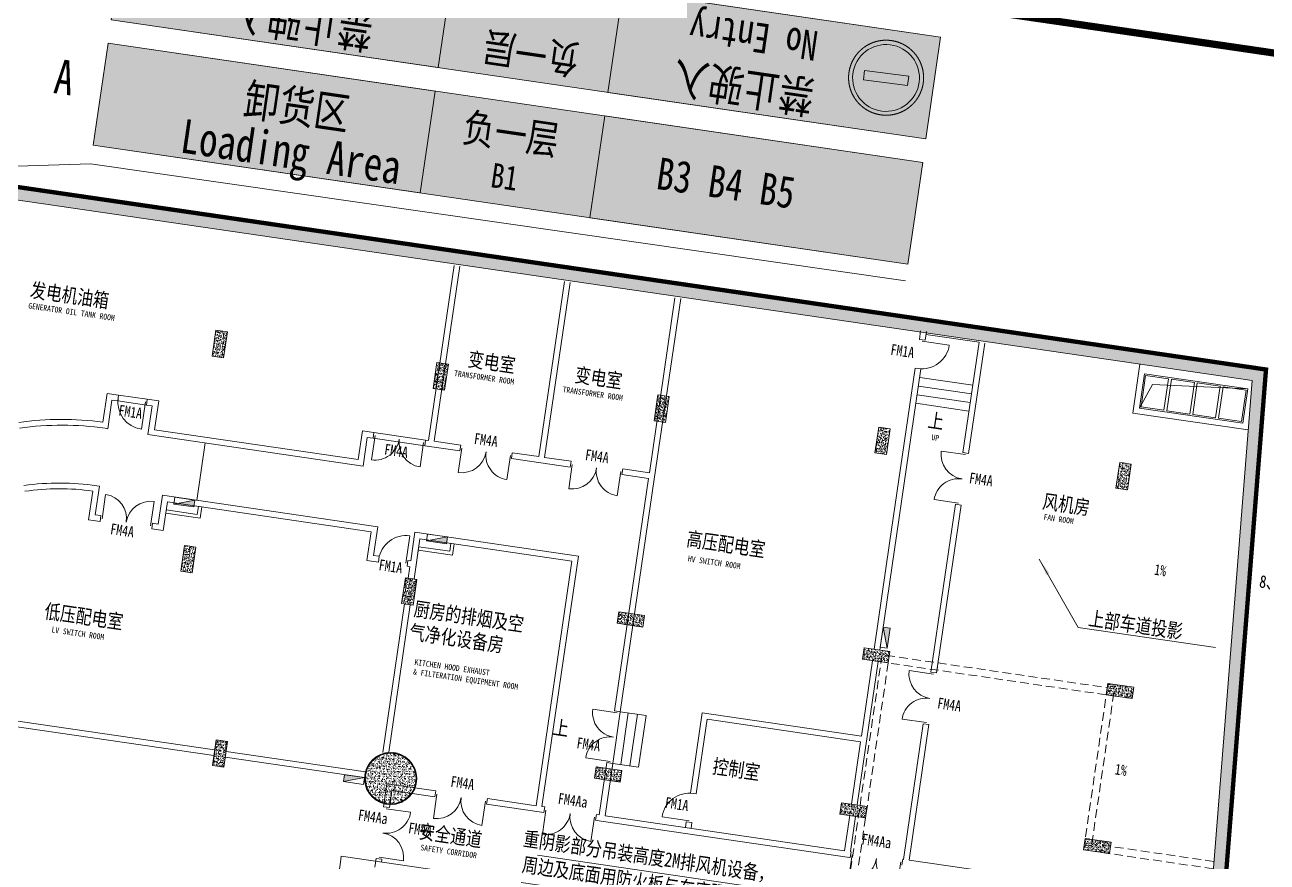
# Model space of a CAD drawing. Header units: inches. Extents: x -414268 to 632271, y -366004 to 318730.
# Drawn here: x 551264 to 594107, y 111074 to 139950 of the extents above; entities that cross this region are included whole.
import ezdxf
from ezdxf.enums import TextEntityAlignment as Align

# ---------------------------------------------------------------- set-up
doc = ezdxf.new("R2010")
doc.units = ezdxf.units.IN
doc.header["$LTSCALE"] = 1200
doc.header["$MEASUREMENT"] = 0
for name, pattern in [('DASHED', [19.05, 12.7, -6.35]), ('HIDDEN', [0.375, 0.25, -0.125]), ('LTP-UG1$0$HIDDEN', [0.375, 0.25, -0.125])]:
    doc.linetypes.add(name, pattern=pattern)
doc.layers.get('0').update_dxf_attribs({"linetype": 'CONTINUOUS', "lineweight": 0})
doc.layers.get('DEFPOINTS').update_dxf_attribs({"linetype": 'CONTINUOUS', "lineweight": 0})
for name, color, linetype, lineweight in [('0--PAI--', 7, 'CONTINUOUS', 0), ('0--PAI--RED', 1, 'CONTINUOUS', 0), ('0--灯箱字(黄底黑字)', 7, 'CONTINUOUS', 0), ('COL-GRID-UG-2$0$A-ANNO-DIM', 7, 'CONTINUOUS', 0), ('COL-GRID-UG-2$0$A-CORE-PAR', 7, 'CONTINUOUS', 0), ('COL-GRID-UG-2$0$A-MTRL-HTC', 7, 'CONTINUOUS', 0), ('COL-GRID-UG-2$0$STR-COMP-0', 7, 'CONTINUOUS', 0), ('COL-GRID-UG-2$0$STR-COMP-4', 7, 'CONTINUOUS', 0), ('COLUMN', 7, 'CONTINUOUS', 0), ('EN-TEXT', 7, 'CONTINUOUS', 0), ('HATCH', 7, 'CONTINUOUS', 0), ('HY消火栓', 7, 'CONTINUOUS', 0), ('LEE-KT1', 7, 'CONTINUOUS', 0), ('LTP-UG1$0$A-CONC-PART', 7, 'CONTINUOUS', 0), ('PUB_TEXT', 7, 'CONTINUOUS', 0), ('PUB_TITLE', 7, 'CONTINUOUS', 0), ('WALL', 7, 'CONTINUOUS', 0), ('WINDOW', 7, 'CONTINUOUS', 0), ('WINDOW_TEXT', 7, 'CONTINUOUS', 0), ('沉板边线', 7, 'CONTINUOUS', 0)]:
    doc.layers.add(name, color=color, linetype=linetype, lineweight=lineweight)
doc.layers.add('0--灯箱--字', color=7, linetype='CONTINUOUS', lineweight=0, true_color=0xf7f7f7)
doc.styles.add('-宋体', font='', dxfattribs={"width": 0.8})
doc.styles.add('-黑体', font='simhei.ttf', dxfattribs={"width": 0.8})
doc.styles.add('SIMPLEX', font='SIMPLEX.SHX')
doc.styles.get('-宋体').set_extended_font_data('SimSun')

# ---------------------------------------------------------------- blocks, each defined once
blk = doc.blocks.new('COL-GRID-UG-2$0$_8')
at = {"layer": 'COL-GRID-UG-2$0$STR-COMP-4'}
h = blk.add_hatch(dxfattribs=at)
h.set_pattern_fill('AR-CONC', color=251, scale=0.02, angle=8.3206, style=0)
h.set_pattern_definition([(50, (-65.09035, -5.26929), (0.14345204, -0.01255043), [0.015, -0.165]), (355, (-65.09035, -5.26929), (-0.02775027, 0.15043843), [0.012, -0.132]), (100.4514, (-65.0784, -5.27034), (0.11570188, 0.1378879), [0.01274804, -0.14022842]), (46.1842, (-65.09035, -5.2293), (0.2134482, -0.0331038), [0.0225, -0.2475]), (96.6356, (-65.07256, -5.23205), (0.18693254, 0.1948236), [0.01912206, -0.2103426]), (351.1842, (-65.09035, -5.2293), (0.1869324, 0.1948237), [0.018, -0.198]), (21, (-65.07035, -5.23929), (0.1193814, -0.08052378), [0.015, -0.165]), (326, (-65.07035, -5.23929), (0.04866307, 0.14503), [0.012, -0.132]), (71.4514, (-65.0604, -5.246), (0.16804453, 0.0645061), [0.01274804, -0.14022842]), (37.5, (-65.09035, -5.26929), (0.00243197, 0.06657877), [0, -0.1304, 0, -0.134, 0, -0.1325]), (7.5, (-65.09035, -5.26929), (0.05261391, 0.07888234), [0, -0.0764, 0, -0.1274, 0, -0.0505]), (327.5, (-65.13495, -5.26929), (0.106764487, -0.004510974), [0, -0.05, 0, -0.156, 0, -0.207]), (317.5, (-65.15495, -5.26929), (0.11663723, 0.020021), [0, -0.065, 0, -0.1036, 0, -0.147])])
h.paths.add_polyline_path([(0.45, -0.2), (-0.45, -0.2), (-0.45, 0.2), (0.45, 0.2)])
at = {"layer": 'COL-GRID-UG-2$0$STR-COMP-0'}
blk.add_lwpolyline([(0.45, -0.2), (-0.45, -0.2), (-0.45, 0.2), (0.45, 0.2)], close=True, dxfattribs=at)
blk = doc.blocks.new('COL-GRID-UG-2$0$COL_1_8')
at = {"layer": 'COL-GRID-UG-2$0$A-MTRL-HTC'}
h = blk.add_hatch(dxfattribs=at)
h.set_pattern_fill('STEEL', color=256, scale=0.5, style=0)
h.set_pattern_definition([(315, (21.45, -21.45), (-0.04419417, -0.04419417), []), (315, (21.45, -21.48125), (-0.04419417, -0.04419417), [])])
edge = h.paths.add_edge_path(flags=16)
edge.add_arc((0, 0), 0.875, 0, 360)
edge = h.paths.add_edge_path()
edge.add_arc((0, 0), 0.9, 0, 360)
h = blk.add_hatch(dxfattribs=at)
h.set_pattern_fill('AR-CONC', color=256, scale=0.025, style=0)
h.set_pattern_definition([(310, (21.45, -21.45), (0.17931505, 0.015688), [0.01875, -0.20625]), (5, (21.45, -21.45), (-0.0346878, -0.188048), [0.015, -0.165]), (259.5486, (21.46494, -21.4487), (0.1446273, -0.1723599), [0.015935, -0.1752855]), (313.8158, (21.45, -21.5), (0.2668103, 0.0413798), [0.028125, -0.309375]), (263.3644, (21.47223, -21.49655), (0.2336657, -0.2435295), [0.0239026, -0.2629282]), (8.8158, (21.45, -21.5), (0.2336655, -0.2435297), [0.0225, -0.2475]), (339, (21.475, -21.4875), (0.14922676, 0.1006547), [0.01875, -0.20625]), (34, (21.475, -21.4875), (0.0608288, -0.1812875), [0.015, -0.165]), (288.5486, (21.48744, -21.47911), (0.2100557, -0.0806326), [0.015935, -0.1752855]), (322.5, (21.45, -21.45), (0.00303996, -0.08322346), [0, -0.163, 0, -0.1675, 0, -0.165625]), (352.5, (21.45, -21.45), (0.06576738, -0.09860293), [0, -0.0955, 0, -0.15925, 0, -0.063125]), (32.5, (21.39425, -21.45), (0.13345561, 0.00563872), [0, -0.0625, 0, -0.195, 0, -0.25875]), (42.5, (21.36925, -21.45), (0.14579654, -0.02502625), [0, -0.08125, 0, -0.1295, 0, -0.18375])])
edge = h.paths.add_edge_path()
edge.add_arc((0, 0), 0.875, 0, 360)
at = {"layer": 'COL-GRID-UG-2$0$A-CORE-PAR'}
for radius in [0.9, 0.875]:
    blk.add_circle((0, 0), radius, dxfattribs=at)
blk = doc.blocks.new('_DBLK1')
for p, q in [((-0.47, 0), (-0.47, -0.47)), ((0.47, 0), (0.47, -0.47))]:
    blk.add_line(p, q)
for centre, start, end in [((-0.47, 0), 270, 0), ((0.47, 0), 180, 270)]:
    blk.add_arc(centre, 0.47, start, end)
at = {"layer": 'WINDOW_TEXT', "style": 'SIMPLEX', "flags": 9}
blk.add_attdef('A', text='', height=1, dxfattribs=at).set_placement((0, 1.5), align=Align.MIDDLE)
blk = doc.blocks.new('HY')
for p, q in [((0, 0), (0.24, 0)), ((0, 0), (0.24, -0.7)), ((0, 0), (0, -0.7)), ((0.24, 0), (0.24, -0.7)), ((0, -0.7), (0.24, -0.7))]:
    blk.add_line(p, q)
blk.add_solid([(0, 0), (0.24, 0), (0.24, -0.7)])
blk = doc.blocks.new('_DBLK')
blk.add_line((-0.45, 0), (-0.45, -0.95))
blk.add_arc((-0.45, 0), 0.95, 270, 0)
at = {"layer": 'WINDOW_TEXT', "style": 'SIMPLEX', "flags": 9}
blk.add_attdef('A', text='', height=1, dxfattribs=at).set_placement((0, 1.5), align=Align.MIDDLE)
blk = doc.blocks.new('_ARROW')
blk.add_solid([(0, 0), (-1, 0.1), (-1, -0.1)])
blk = doc.blocks.new('A$C27BC456A')
blk.add_hatch(color=250).paths.add_polyline_path([(14885, 112856), (14885, 114956), (8330, 114956), (8330, 112856)])
at = {"color": 250}
blk.add_lwpolyline([(8330, 114956), (14885, 114956), (14885, 112856), (8330, 112856), (8330, 114956)], dxfattribs=at)
blk = doc.blocks.new('A$C36DA1677')
at = {"layer": '0--PAI--RED'}
h = blk.add_hatch(color=256, dxfattribs=at)
edge = h.paths.add_edge_path()
edge.add_arc((120, 120), 120, 0, 360)
h.paths.add_polyline_path([(200, 103), (200, 137), (40, 137), (40, 103)], flags=16)
at = {"layer": '0--PAI--'}
blk.add_lwpolyline([(200, 103), (200, 137), (40, 137), (40, 103)], close=True, dxfattribs=at)
blk.add_circle((120, 120), 120, dxfattribs=at)
blk = doc.blocks.new('A$C443C2777')
at = {"layer": '0--PAI--', "xscale": 9, "yscale": 9, "zscale": 9}
blk.add_blockref('A$C36DA1677', (0, 0), dxfattribs=at)
blk = doc.blocks.new('A$C01A83D55')
at = {"linetype": 'DASHED', "lineweight": 15, "ltscale": 20, "true_color": 0xeff0f0}
h = blk.add_hatch(color=7, dxfattribs=at)
h.paths.add_polyline_path([(0, 1675, 1), (3350, 1675, 1)])
h.paths.add_polyline_path([(3168, 1685, -1), (182, 1685, -1)], flags=16)
h.paths.add_polyline_path([(2671, 1896), (2671, 1473), (680, 1473), (680, 1896)], flags=0)
at = {"true_color": 0xeff0f0}
blk.add_hatch(color=7, dxfattribs=at).paths.add_polyline_path([(2671, 1473), (2671, 1896), (680, 1896), (680, 1473)])
at = {"linetype": 'DASHED', "lineweight": 15, "ltscale": 20}
blk.add_circle((1675, 1675), 1675, dxfattribs=at)
at = {"xscale": 1.382400000002235, "yscale": 1.382400000002235, "zscale": 1.382400000002235}
blk.add_blockref('A$C443C2777', (182, 192), dxfattribs=at)

msp = doc.modelspace()

# ---------------------------------------------------------------- hatches: boundary and pattern name
for points in [[(566032.6, 141986), (554753.7, 143635.6), (554240.1, 140123.9), (565519, 138474.4)], [(564899.4, 134151), (565413, 137662.7), (554134.1, 139312.2), (553620.5, 135800.6)], [(570752.1, 133295.1), (581713.6, 131691.9), (582227.2, 135203.6), (571265.7, 136806.7)]]:
    msp.add_hatch(color=250).paths.add_polyline_path(points)
at = {"lineweight": 0, "ltscale": 5}
for points in [[(571371.7, 137618.4), (565519, 138474.4), (566032.6, 141986), (571885.3, 141130)], [(565413, 137662.7), (571265.7, 136806.7), (570752.1, 133295.1), (564899.4, 134151)]]:
    msp.add_hatch(color=152, dxfattribs=at).paths.add_polyline_path(points)
at = {"layer": '0--灯箱--字'}
msp.add_hatch(color=256, dxfattribs=at).paths.add_polyline_path([(554681.5, 137581.2), (555178.1, 136960.9), (555671.5, 136888.7), (555338.7, 137304.4), (556478.3, 137137.7), (556530, 137491.6), (555390.5, 137658.3), (555828.3, 137961.2), (555335, 138033.4)])
msp.add_hatch(color=256, dxfattribs=at).paths.add_polyline_path([(554681.5, 137581.2), (555178.1, 136960.9), (555671.5, 136888.7), (555338.7, 137304.4), (556478.3, 137137.7), (556530, 137491.6), (555390.5, 137658.3), (555828.3, 137961.2), (555335, 138033.4)])
at = {"layer": '0--灯箱--字', "true_color": 0xf7f7f7}
msp.add_hatch(color=7, dxfattribs=at).paths.add_polyline_path([(580438.9, 134608.3), (580873.3, 133979.7), (580803.6, 133505.4), (580512.6, 133926.6), (580351.6, 132831), (580011.3, 132881), (580172.3, 133976.6), (579772.4, 133656.9), (579842.1, 134131.2)])
at = {"layer": 'HATCH'}
h = msp.add_hatch(color=256, dxfattribs=at)
edge = h.paths.add_edge_path()
edge.add_line((588533.5, 63914.1), (587631.6, 52530.3))
edge.add_line((587631.6, 52530.3), (582231.3, 48246.9))
edge.add_line((582231.3, 48246.9), (507277.7, 59208.8))
edge.add_arc((508659.6, 68658.3), 9550, 182.04164, 261.67951, ccw=False)
edge.add_arc((1254366.3, 95241.6), 755730.3, 176.5958658, 182.0416388, ccw=False)
edge.add_arc((515953.5, 223648.3), 85048.2, 259.167338, 271.799684)
edge.add_line((518624.4, 138642), (593585.3, 127678.9))
edge.add_line((593585.3, 127678.9), (588969.1, 69412.1))
edge.add_line((588969.1, 69412.1), (589418.9, 69391.8))
edge.add_line((589418.9, 69391.8), (594067.2, 128063.2))
edge.add_line((594067.2, 128063.2), (518650.1, 139093.1))
edge.add_arc((515953.5, 223648.3), 84598.2, 258.82023, 271.826634, ccw=False)
edge.add_arc((1254366.3, 95241.6), 756180.3, 176.5569181, 182.0416388)
edge.add_arc((508659.6, 68658.3), 10000, 182.04164, 261.67951)
edge.add_line((507212.5, 58763.6), (582358.6, 47773.5))
edge.add_line((582358.6, 47773.5), (588064.8, 52299.5))
edge.add_line((588064.8, 52299.5), (588984.4, 63907.8))
edge.add_line((588984.4, 63907.8), (588533.5, 63914.1))

# ---------------------------------------------------------------- linework, layer by layer
for p, q in [((582341.3, 129272.8), (584171.9, 129005.1)), ((582341.3, 129272.8), (584171.9, 129005.1)), ((582124.3, 127788.6), (583954.8, 127520.9)), ((582124.3, 127788.6), (583954.8, 127520.9)), ((582080.8, 127491.8), (583911.4, 127224)), ((582080.8, 127491.8), (583911.4, 127224)), ((555456, 126837.8), (554466.5, 126982.5)), ((555484.9, 127035.7), (554495.4, 127180.4)), ((581994, 126898.1), (583824.5, 126630.4)), ((581994, 126898.1), (583824.5, 126630.4)), ((581994, 126898.1), (583824.5, 126630.4)), ((581994, 126898.1), (583824.5, 126630.4)), ((582037.4, 127194.9), (583868, 126927.2)), ((582037.4, 127194.9), (583868, 126927.2)), ((565053.8, 125434.1), (563272.8, 125694.6)), ((565053.8, 125434.1), (563272.8, 125694.6)), ((565082.8, 125632), (563301.7, 125892.5)), ((565082.8, 125632), (563301.7, 125892.5)), ((580147.4, 118072.4), (580205.3, 118468.2)), ((580147.4, 118072.4), (580205.3, 118468.2)), ((580205.3, 118468.2), (581095.8, 118338)), ((580205.3, 118468.2), (581095.8, 118338)), ((581095.8, 118338), (581037.9, 117942.2)), ((581095.8, 118338), (581037.9, 117942.2)), ((581037.9, 117942.2), (580147.4, 118072.4)), ((581037.9, 117942.2), (580147.4, 118072.4)), ((571797.5, 116261.7), (571537, 114480.6)), ((571797.5, 116261.7), (571537, 114480.6)), ((571797.5, 116261.7), (572688, 116131.4)), ((571797.5, 116261.7), (572688, 116131.4)), ((572074.5, 116221.2), (571814, 114440.1)), ((572074.5, 116221.2), (571814, 114440.1)), ((572391.2, 116174.9), (572130.7, 114393.8)), ((572391.2, 116174.9), (572130.7, 114393.8)), ((572688, 116131.4), (572427.5, 114350.4)), ((572688, 116131.4), (572427.5, 114350.4)), ((571537, 114480.6), (572427.5, 114350.4)), ((571537, 114480.6), (572427.5, 114350.4)), ((579366, 112729.3), (579423.8, 113125)), ((579366, 112729.3), (579423.8, 113125)), ((579423.8, 113125), (580314.4, 112994.8)), ((579423.8, 113125), (580314.4, 112994.8)), ((580256.5, 112599), (579366, 112729.3)), ((580256.5, 112599), (579366, 112729.3)), ((580314.4, 112994.8), (580256.5, 112599)), ((580314.4, 112994.8), (580256.5, 112599)), ((578270.4, 109947.6), (568948.6, 111311))]:
    msp.add_line(p, q)
at = {"color": 250}
for points in [[(582333.2, 136015.3), (554240.1, 140123.9), (554753.7, 143635.6), (582846.8, 139526.9), (582333.2, 136015.3)], [(565519, 138474.4), (554240.1, 140123.9), (554753.7, 143635.6), (566032.6, 141986), (565519, 138474.4)], [(565519, 138474.4), (554240.1, 140123.9), (554753.7, 143635.6), (566032.6, 141986), (565519, 138474.4)], [(554134.1, 139312.2), (582227.2, 135203.6), (581713.6, 131691.9), (553620.5, 135800.6), (554134.1, 139312.2)], [(554134.1, 139312.2), (565413, 137662.7), (564899.4, 134151), (553620.5, 135800.6), (554134.1, 139312.2)], [(571265.7, 136806.7), (582227.2, 135203.6), (581713.6, 131691.9), (570752.1, 133295.1), (571265.7, 136806.7)], [(571265.7, 136806.7), (582227.2, 135203.6), (581713.6, 131691.9), (570752.1, 133295.1), (571265.7, 136806.7)]]:
    msp.add_lwpolyline(points, dxfattribs=at)
at = {"color": 6}
msp.add_lwpolyline([(541253.8, 134763.4), (553526.3, 135156.9), (581630.3, 131122.3)], dxfattribs=at)
msp.add_lwpolyline([(586247.8, 121526), (587593.8, 119163.3), (592325.6, 118471.2)])
msp.add_lwpolyline([(586247.8, 121526), (587593.8, 119163.3), (592325.6, 118471.2)])
at = {"layer": 'COLUMN'}
for points in [[(589418.9, 69391.8), (594067.2, 128063.2), (518650.1, 139093.1, -0.0568122), (499550.9, 140655.4, 0.0239362), (498666, 68302.1, 0.3621818), (507212.5, 58763.6), (582358.6, 47773.5), (588064.8, 52299.5), (588984.4, 63907.8)], [(588533.5, 63914.1), (587631.6, 52530.3), (582231.3, 48246.9), (507277.7, 59208.8, -0.3621818), (499115.7, 68318.1, -0.0237661), (499969.4, 140115.6, 0.0551749), (518624.4, 138642), (593585.3, 127678.9), (588969.1, 69412.1)]]:
    msp.add_lwpolyline(points, format="xyb", dxfattribs=at)
at = {"layer": 'DEFPOINTS', "color": 0, "linetype": 'ByBlock'}
for p in [(572116.1, 126214.6), (572116.1, 126214.6), (571885.4, 124637.1), (571885.4, 124637.1), (572899.6, 124488.8), (572899.6, 124488.8)]:
    msp.add_point(p, dxfattribs=at)
at = {"layer": 'DEFPOINTS', "color": 0}
for p in [(571825.7, 124229), (571825.7, 124229), (572839.9, 124080.6), (572839.9, 124080.6)]:
    msp.add_point(p, dxfattribs=at)
at = {"layer": 'HATCH'}
msp.add_lwpolyline([(574310.8, 76782.4), (578995.8, 108816.1), (562174.7, 111276.2), (562145.8, 111078.3), (556834.8, 74764.6), (556805.9, 74566.7), (569669.1, 72685.5)], dxfattribs=at)
at = {"layer": 'HY消火栓'}
for p, q in [((557309.8, 122932.6), (556123, 123106.2)), ((557309.8, 122932.6), (556123, 123106.2)), ((557208.4, 123068.7), (556140.3, 123224.9)), ((557208.4, 123068.7), (556140.3, 123224.9)), ((557247.9, 123338.3), (557208.4, 123068.7)), ((557247.9, 123338.3), (557208.4, 123068.7)), ((557367.1, 123324.3), (557309.8, 122932.6)), ((557367.1, 123324.3), (557309.8, 122932.6)), ((566017.2, 121659.1), (564830.3, 121832.7)), ((566017.2, 121659.1), (564830.3, 121832.7)), ((565915.8, 121795.2), (564847.7, 121951.4)), ((565915.8, 121795.2), (564847.7, 121951.4)), ((565955.2, 122064.9), (565915.8, 121795.2)), ((565955.2, 122064.9), (565915.8, 121795.2)), ((566074.5, 122050.8), (566017.2, 121659.1)), ((566074.5, 122050.8), (566017.2, 121659.1))]:
    msp.add_line(p, q, dxfattribs=at)
at = {"layer": 'LEE-KT1'}
for p, q in [((589701, 126731), (590158.1, 127545.5)), ((589701, 126731), (590158.1, 127545.5)), ((590158.1, 127545.5), (593436.7, 127397.4)), ((590158.1, 127545.5), (593436.7, 127397.4))]:
    msp.add_line(p, q, dxfattribs=at)
msp.add_lwpolyline([(589720.1, 128244.2), (589474.1, 126562.1), (593450.8, 125980.5)], dxfattribs=at)
for points in [[(589701, 126731), (593263.1, 126210.1), (593436.7, 127397.4), (589874.6, 127918.4)], [(589701, 126731), (593263.1, 126210.1), (593436.7, 127397.4), (589874.6, 127918.4)], [(589916.9, 127861.7), (590708.4, 127745.9), (590549.3, 126657.5), (589757.7, 126773.3)], [(589916.9, 127861.7), (590708.4, 127745.9), (590549.3, 126657.5), (589757.7, 126773.3)], [(590807.4, 127731.5), (591599, 127615.7), (591439.8, 126527.3), (590648.2, 126643)], [(590807.4, 127731.5), (591599, 127615.7), (591439.8, 126527.3), (590648.2, 126643)], [(591697.9, 127601.2), (592489.5, 127485.4), (592330.3, 126397), (591538.7, 126512.8)], [(591697.9, 127601.2), (592489.5, 127485.4), (592330.3, 126397), (591538.7, 126512.8)], [(592588.4, 127471), (593380, 127355.2), (593220.8, 126266.8), (592429.3, 126382.6)], [(592588.4, 127471), (593380, 127355.2), (593220.8, 126266.8), (592429.3, 126382.6)]]:
    msp.add_lwpolyline(points, close=True, dxfattribs=at)
at = {"layer": 'LTP-UG1$0$A-CONC-PART', "linetype": 'LTP-UG1$0$HIDDEN', "ltscale": 3, "const_width": 150}
msp.add_lwpolyline([(592226.8, 104814.5), (594067.2, 128063.2), (518649.4, 139088.4, -0.0493467), (502028.4, 140198.1, -0.0493467)], format="xyb", dxfattribs=at)
at = {"layer": 'PUB_TITLE', "const_width": 250}
msp.add_lwpolyline([(462734.9, 57162.1), (601013.8, 36938.6), (615485, 135885.9), (477206.1, 156109.4)], close=True, dxfattribs=at)
at = {"layer": 'WALL'}
for p, q in [((565181.7, 125617.5), (566064.5, 131653.3)), ((565181.7, 125617.5), (566064.5, 131653.3)), ((565379.6, 125588.6), (566262.4, 131624.4)), ((565379.6, 125588.6), (566262.4, 131624.4)), ((568991.2, 125060.4), (569874, 131096.2)), ((568991.2, 125060.4), (569874, 131096.2)), ((569189.1, 125031.5), (570071.8, 131067.2)), ((569189.1, 125031.5), (570071.8, 131067.2)), ((572800.7, 124503.3), (573683.4, 130539)), ((572800.7, 124503.3), (573683.4, 130539)), ((572969.6, 124276.4), (573881.3, 130510.1)), ((572969.6, 124276.4), (573881.3, 130510.1)), ((582157.9, 129400.7), (582114.5, 129103.9)), ((582157.9, 129400.7), (582114.5, 129103.9)), ((582312.4, 129074.9), (582114.5, 129103.9)), ((582312.4, 129074.9), (582114.5, 129103.9)), ((582355.8, 129371.8), (582312.4, 129074.9)), ((582355.8, 129371.8), (582312.4, 129074.9)), ((583614.7, 125195.6), (584171.9, 129005.1)), ((583614.7, 125195.6), (584171.9, 129005.1)), ((583812.6, 125166.7), (584369.7, 128976.2)), ((583812.6, 125166.7), (584369.7, 128976.2)), ((581969.8, 128114.4), (581087, 122078.6)), ((581969.8, 128114.4), (581087, 122078.6)), ((582167.7, 128085.4), (581969.8, 128114.4)), ((582167.7, 128085.4), (581969.8, 128114.4)), ((580749.5, 118388.6), (582167.7, 128085.4)), ((580749.5, 118388.6), (582167.7, 128085.4)), ((554099.6, 127238.3), (553954.8, 126248.2)), ((554099.6, 127238.3), (553954.8, 126248.2)), ((554099.6, 127238.3), (554495.4, 127180.4)), ((554099.6, 127238.3), (554495.4, 127180.4)), ((554268.6, 127011.5), (554123.9, 126022)), ((554268.6, 127011.5), (554123.9, 126022)), ((554466.5, 126982.5), (554268.6, 127011.5)), ((554466.5, 126982.5), (554268.6, 127011.5)), ((554495.4, 127180.4), (554466.5, 126982.5)), ((554495.4, 127180.4), (554466.5, 126982.5)), ((554480.9, 127081.5), (554495.4, 127180.4)), ((554480.9, 127081.5), (554495.4, 127180.4)), ((555456, 126837.8), (555484.9, 127035.7)), ((555456, 126837.8), (555484.9, 127035.7)), ((555653.8, 126808.9), (555456, 126837.8)), ((555653.8, 126808.9), (555456, 126837.8)), ((555484.9, 127035.7), (555880.7, 126977.8)), ((555484.9, 127035.7), (555880.7, 126977.8)), ((555880.7, 126977.8), (555736, 125988.4)), ((555880.7, 126977.8), (555736, 125988.4)), ((555653.8, 126808.9), (555509.1, 125819.4)), ((555653.8, 126808.9), (555509.1, 125819.4)), ((554123.9, 126022), (554036.2, 126034.8)), ((554123.9, 126022), (554036.2, 126034.8)), ((555736, 125988.4), (562761.2, 124960.9)), ((555736, 125988.4), (562761.2, 124960.9)), ((562930.2, 124734.1), (555509.1, 125819.4)), ((562930.2, 124734.1), (555509.1, 125819.4)), ((557488.1, 125530), (557198.7, 123551)), ((557488.1, 125530), (557198.7, 123551)), ((562905.9, 125950.4), (562761.2, 124960.9)), ((562905.9, 125950.4), (562761.2, 124960.9)), ((563301.7, 125892.5), (562905.9, 125950.4)), ((563301.7, 125892.5), (562905.9, 125950.4)), ((563074.9, 125723.5), (562930.2, 124734.1)), ((563074.9, 125723.5), (562930.2, 124734.1)), ((563272.8, 125694.6), (563074.9, 125723.5)), ((563272.8, 125694.6), (563074.9, 125723.5)), ((563301.7, 125892.5), (563272.8, 125694.6)), ((563301.7, 125892.5), (563272.8, 125694.6)), ((565082.8, 125632), (565053.8, 125434.1)), ((565082.8, 125632), (565053.8, 125434.1)), ((565082.8, 125632), (565181.7, 125617.5)), ((565082.8, 125632), (565181.7, 125617.5)), ((565379.6, 125588.6), (566294.9, 125454.7)), ((565379.6, 125588.6), (566294.9, 125454.7)), ((566266, 125256.8), (565053.8, 125434.1)), ((566266, 125256.8), (565053.8, 125434.1)), ((566294.9, 125454.7), (566266, 125256.8)), ((566294.9, 125454.7), (566266, 125256.8)), ((568075.9, 125194.3), (568047, 124996.4)), ((568075.9, 125194.3), (568047, 124996.4)), ((568075.9, 125194.3), (568991.2, 125060.4)), ((568075.9, 125194.3), (568991.2, 125060.4)), ((583812.6, 125166.7), (583614.7, 125195.6)), ((583812.6, 125166.7), (583614.7, 125195.6)), ((570075.4, 124699.7), (568047, 124996.4)), ((570075.4, 124699.7), (568047, 124996.4)), ((569189.1, 125031.5), (570104.4, 124897.6)), ((569189.1, 125031.5), (570104.4, 124897.6)), ((570104.4, 124897.6), (570075.4, 124699.7)), ((570104.4, 124897.6), (570075.4, 124699.7)), ((572771.7, 124305.4), (571599.6, 116290.6)), ((572771.7, 124305.4), (571599.6, 116290.6)), ((572969.6, 124276.4), (571797.5, 116261.7)), ((572969.6, 124276.4), (571797.5, 116261.7)), ((571885.4, 124637.1), (571856.5, 124439.2)), ((571885.4, 124637.1), (571856.5, 124439.2)), ((572771.7, 124305.4), (571856.5, 124439.2)), ((572771.7, 124305.4), (571856.5, 124439.2)), ((571885.4, 124637.1), (572800.7, 124503.3)), ((571885.4, 124637.1), (572800.7, 124503.3)), ((553462.9, 122884.6), (553607.5, 123873.3)), ((553462.9, 122884.6), (553607.5, 123873.3)), ((553689.7, 123053.6), (553834.4, 124043.1)), ((553689.7, 123053.6), (553834.4, 124043.1)), ((553834.4, 124043.1), (553746.8, 124055.9)), ((553834.4, 124043.1), (553746.8, 124055.9)), ((553834.4, 124043.1), (553746.8, 124055.9)), ((553834.4, 124043.1), (553746.8, 124055.9)), ((555866.6, 122735.2), (556011.3, 123724.7)), ((555866.6, 122735.2), (556011.3, 123724.7)), ((563432.3, 122639.3), (556011.3, 123724.7)), ((563432.3, 122639.3), (556011.3, 123724.7)), ((556035.5, 122508.4), (556180.2, 123497.9)), ((556035.5, 122508.4), (556180.2, 123497.9)), ((563205.5, 122470.4), (556180.2, 123497.9)), ((563205.5, 122470.4), (556180.2, 123497.9)), ((582507.7, 117626.2), (583354.2, 123414.6)), ((582507.7, 117626.2), (583354.2, 123414.6)), ((583552.1, 123385.6), (583354.2, 123414.6)), ((583552.1, 123385.6), (583354.2, 123414.6)), ((553887.6, 123024.6), (553689.7, 123053.6)), ((553887.6, 123024.6), (553689.7, 123053.6)), ((553858.7, 122826.7), (553887.6, 123024.6)), ((553858.7, 122826.7), (553887.6, 123024.6)), ((582705.6, 117597.2), (583552.1, 123385.6)), ((553462.9, 122884.6), (553858.7, 122826.7)), ((553462.9, 122884.6), (553858.7, 122826.7)), ((553873.2, 122925.7), (553858.7, 122826.7)), ((553873.2, 122925.7), (553858.7, 122826.7)), ((555668.7, 122764.2), (555639.7, 122566.3)), ((555668.7, 122764.2), (555639.7, 122566.3)), ((555639.7, 122566.3), (556035.5, 122508.4)), ((555639.7, 122566.3), (556035.5, 122508.4)), ((555866.6, 122735.2), (555668.7, 122764.2)), ((555866.6, 122735.2), (555668.7, 122764.2)), ((563287.6, 121649.9), (563432.3, 122639.3)), ((563287.6, 121649.9), (563432.3, 122639.3)), ((563060.8, 121480.9), (563205.5, 122470.4)), ((563060.8, 121480.9), (563205.5, 122470.4)), ((564573.9, 121461.7), (564718.7, 122451.2)), ((564573.9, 121461.7), (564718.7, 122451.2)), ((564685, 120839.1), (564887.6, 122224.4)), ((564685, 120839.1), (564887.6, 122224.4)), ((570358.7, 121626.4), (564718.7, 122451.2)), ((570358.7, 121626.4), (564718.7, 122451.2)), ((564742.9, 121234.9), (564887.6, 122224.4)), ((564742.9, 121234.9), (564887.6, 122224.4)), ((570131.8, 121457.4), (564887.6, 122224.4)), ((570131.8, 121457.4), (564887.6, 122224.4)), ((580551.6, 118417.5), (581087, 122078.6)), ((580551.6, 118417.5), (581087, 122078.6)), ((563456.6, 121423), (563060.8, 121480.9)), ((563456.6, 121423), (563060.8, 121480.9)), ((563485.5, 121620.9), (563287.6, 121649.9)), ((563485.5, 121620.9), (563287.6, 121649.9)), ((563456.6, 121423), (563485.5, 121620.9)), ((563456.6, 121423), (563485.5, 121620.9)), ((564446.1, 121278.3), (564475, 121476.2)), ((564446.1, 121278.3), (564475, 121476.2)), ((564446.1, 121278.3), (564545, 121263.9)), ((564446.1, 121278.3), (564545, 121263.9)), ((564573.9, 121461.7), (564475, 121476.2)), ((564573.9, 121461.7), (564475, 121476.2)), ((564487.1, 120868.1), (564545, 121263.9)), ((564487.1, 120868.1), (564545, 121263.9)), ((570131.8, 121457.4), (568898.1, 113021.6)), ((570131.8, 121457.4), (568898.1, 113021.6)), ((570358.7, 121626.4), (569096, 112992.7)), ((570358.7, 121626.4), (569096, 112992.7)), ((563607.7, 114855), (564356.9, 119977.5)), ((563607.7, 114855), (564356.9, 119977.5)), ((563812.2, 114871.5), (564554.8, 119948.6)), ((563812.2, 114871.5), (564554.8, 119948.6)), ((572437.9, 119604.2), (572635.8, 119575.2)), ((572437.9, 119604.2), (572635.8, 119575.2)), ((572437.9, 119604.2), (572635.8, 119575.2)), ((572437.9, 119604.2), (572635.8, 119575.2)), ((579968, 113045.4), (580691.6, 117992.8)), ((579968, 113045.4), (580691.6, 117992.8)), ((580113.8, 115423.9), (580493.7, 118021.8)), ((580113.8, 115423.9), (580493.7, 118021.8)), ((582705.6, 117597.2), (582507.7, 117626.2)), ((582705.6, 117597.2), (582507.7, 117626.2)), ((582705.6, 117597.2), (582734.5, 117795.1)), ((571797.5, 116261.7), (571599.6, 116290.6)), ((571797.5, 116261.7), (571599.6, 116290.6)), ((574622.2, 116227), (574217, 113456.5)), ((574622.2, 116227), (574217, 113456.5)), ((580113.8, 115423.9), (574622.2, 116227)), ((580113.8, 115423.9), (574622.2, 116227)), ((550601.8, 115798.5), (557781, 114748.6)), ((550601.8, 115798.5), (557781, 114748.6)), ((557809.9, 114946.5), (550630.7, 115996.4)), ((557809.9, 114946.5), (550630.7, 115996.4)), ((574791.1, 116000.2), (574414.9, 113427.5)), ((574791.1, 116000.2), (574414.9, 113427.5)), ((580084.8, 115226), (574791.1, 116000.2)), ((580084.8, 115226), (574791.1, 116000.2)), ((581563.3, 111169.3), (582247.2, 115845.1)), ((581563.3, 111169.3), (582247.2, 115845.1)), ((581761.2, 111140.4), (582445.1, 115816.2)), ((581761.2, 111140.4), (582445.1, 115816.2)), ((582445.1, 115816.2), (582247.2, 115845.1)), ((582445.1, 115816.2), (582247.2, 115845.1)), ((563010.2, 114185.9), (558205.7, 114888.6)), ((563010.2, 114185.9), (558205.7, 114888.6)), ((579770.2, 113074.4), (580084.8, 115226)), ((579770.2, 113074.4), (580084.8, 115226)), ((558176.8, 114690.7), (562981.2, 113988)), ((558176.8, 114690.7), (562981.2, 113988)), ((571339.1, 114509.6), (571074.9, 112703.2)), ((571339.1, 114509.6), (571074.9, 112703.2)), ((571537, 114480.6), (571272.8, 112674.3)), ((571537, 114480.6), (571272.8, 112674.3)), ((571537, 114480.6), (571339.1, 114509.6)), ((571537, 114480.6), (571339.1, 114509.6)), ((563637, 112982.5), (563752.8, 113774.1)), ((563637, 112982.5), (563752.8, 113774.1)), ((565435.3, 113528), (563752.8, 113774.1)), ((565435.3, 113528), (563752.8, 113774.1)), ((563834.9, 112953.6), (563921.8, 113547.3)), ((563834.9, 112953.6), (563921.8, 113547.3)), ((563921.8, 113547.3), (565406.4, 113330.1)), ((563921.8, 113547.3), (565406.4, 113330.1)), ((565406.4, 113330.1), (565435.3, 113528)), ((565406.4, 113330.1), (565435.3, 113528)), ((567187.4, 113069.7), (567216.4, 113267.6)), ((567187.4, 113069.7), (567216.4, 113267.6)), ((568898.1, 113021.6), (567216.4, 113267.6)), ((568898.1, 113021.6), (567216.4, 113267.6)), ((574414.9, 113427.5), (574217, 113456.5)), ((574414.9, 113427.5), (574217, 113456.5)), ((563834.9, 112953.6), (563637, 112982.5)), ((563834.9, 112953.6), (563637, 112982.5)), ((567187.4, 113069.7), (569166, 112780.3)), ((567187.4, 113069.7), (569166, 112780.3)), ((569194.9, 112978.2), (569096, 112992.7)), ((569194.9, 112978.2), (569096, 112992.7)), ((569194.9, 112978.2), (569166, 112780.3)), ((569194.9, 112978.2), (569166, 112780.3)), ((570976, 112717.7), (570947, 112519.8)), ((570976, 112717.7), (570947, 112519.8)), ((571074.9, 112703.2), (570976, 112717.7)), ((571074.9, 112703.2), (570976, 112717.7)), ((579534.9, 111466), (579712.3, 112678.6)), ((579534.9, 111466), (579712.3, 112678.6)), ((570947, 112519.8), (571144.9, 112490.9)), ((570947, 112519.8), (571144.9, 112490.9)), ((579703.9, 111239.1), (571144.9, 112490.9)), ((579703.9, 111239.1), (571144.9, 112490.9)), ((579534.9, 111466), (571272.8, 112674.3)), ((579534.9, 111466), (571272.8, 112674.3)), ((574072.3, 112467), (574043.3, 112269.1)), ((574072.3, 112467), (574043.3, 112269.1)), ((574270.2, 112438.1), (574072.3, 112467)), ((574270.2, 112438.1), (574072.3, 112467)), ((574270.2, 112438.1), (574241.2, 112240.2)), ((574270.2, 112438.1), (574241.2, 112240.2)), ((579732.8, 111437), (579910.2, 112649.7)), ((579732.8, 111437), (579910.2, 112649.7)), ((579757.5, 111433.4), (579728.6, 111235.5)), ((579757.5, 111433.4), (579728.6, 111235.5)), ((579757.5, 111433.4), (579732.8, 111437)), ((579757.5, 111433.4), (579732.8, 111437)), ((563333.1, 110904.6), (563376.6, 111201.5)), ((563362.1, 111102.5), (563376.6, 111201.5)), ((563574.5, 111172.5), (563376.6, 111201.5)), ((563574.5, 111172.5), (563376.6, 111201.5)), ((563560, 111073.6), (563574.5, 111172.5)), ((563560, 111073.6), (563574.5, 111172.5)), ((579728.6, 111235.5), (579654.4, 111246.4)), ((579728.6, 111235.5), (579654.4, 111246.4)), ((581538.6, 111172.9), (581509.7, 110975)), ((581538.6, 111172.9), (581509.7, 110975)), ((581563.3, 111169.3), (581538.6, 111172.9)), ((581563.3, 111169.3), (581538.6, 111172.9)), ((586263.3, 110481.9), (581761.2, 111140.4))]:
    msp.add_line(p, q, dxfattribs=at)
for centre, radius, start, end in [((552539.2, 115780.9), 10562.6, 82.29779, 98.08067), ((552539.2, 115780.9), 10562.6, 82.29779, 98.08067), ((552539.2, 115802.2), 10341.5, 81.67705, 98.0886), ((552539.2, 115802.2), 10341.5, 81.67705, 98.0886), ((552466.7, 115306.2), 8842.9, 81.67666, 98.00972), ((552466.7, 115306.2), 8842.9, 81.67666, 98.00972), ((552466.5, 115279.1), 8669.7, 82.43776, 97.97169), ((552466.5, 115279.1), 8669.7, 82.43776, 97.97169)]:
    msp.add_arc(centre, radius, start, end, dxfattribs=at)
at = {"layer": '沉板边线', "linetype": 'HIDDEN'}
msp.add_lwpolyline([(592271.4, 111094.5), (588060, 111710.4), (588841.5, 117053.5), (580826.7, 118225.7), (579524.2, 109319.9), (584224.2, 108632.5), (584224.2, 108632.5), (587934.8, 108089.9), (587312.6, 103835.7), (591646.1, 103201.9)], dxfattribs=at)
msp.add_lwpolyline([(588557.9, 116842.4), (581037.9, 117942.2), (579807.8, 109531.1), (584013.1, 108916.1), (584013.1, 108916.1), (588218.3, 108301.1), (587596.1, 104046.9), (591665.9, 103451.6), (592227.9, 110545), (592251.6, 110844.7), (587776.5, 111499.2), (588557.9, 116842.4)], close=True, dxfattribs=at)

# ---------------------------------------------------------------- block references
for name, p, xscale, yscale, zscale, rotation in [('A$C27BC456A', (624376.1, 326208.1), 1.689999999944121, 1.690000000002328, 1.68999999998348, 171.6793996826179), ('_ARROW', (586247.8, 121526), 600.0000000000109, 600.0000000000109, 600, 119.6699800240238), ('_ARROW', (586247.8, 121526), 600.0000000000109, 600.0000000000109, 600, 119.6699800240238)]:
    msp.add_blockref(name, p, dxfattribs=dict(xscale=xscale, yscale=yscale, zscale=zscale, rotation=rotation))
at = {"linetype": 'DASHED', "lineweight": 15, "ltscale": 20, "xscale": -0.7722624006674729, "yscale": 0.7722624001471557, "zscale": 0.7722623999929205, "rotation": 172.7000547105083}
msp.add_blockref('A$C01A83D55', (579846.9, 139573.7), dxfattribs=at)
at = {"layer": 'COL-GRID-UG-2$0$A-ANNO-DIM', "yscale": 999.9999999999962, "zscale": 1000}
for name, p, xscale, rotation in [('COL-GRID-UG-2$0$_8', (557987.3, 128943.7), -999.999999999996, 81.67939968402206), ('COL-GRID-UG-2$0$_8', (557987.3, 128943.7), -999.999999999996, 81.67939968402206), ('COL-GRID-UG-2$0$_8', (565606.3, 127829.4), -999.999999999996, 81.67939968402206), ('COL-GRID-UG-2$0$_8', (565606.3, 127829.4), -999.999999999996, 81.67939968402206), ('COL-GRID-UG-2$0$_8', (573225.2, 126715.1), -999.999999999996, 81.67939968402206), ('COL-GRID-UG-2$0$_8', (573225.2, 126715.1), -999.999999999996, 81.67939968402206), ('COL-GRID-UG-2$0$_8', (580844.2, 125600.8), -999.999999999996, 81.67939968402206), ('COL-GRID-UG-2$0$_8', (580844.2, 125600.8), -999.999999999996, 81.67939968402206), ('COL-GRID-UG-2$0$_8', (589155.8, 124385.2), 999.999999999996, 81.679399684022), ('COL-GRID-UG-2$0$_8', (589155.8, 124385.2), 999.999999999996, 81.679399684022), ('COL-GRID-UG-2$0$_8', (556902, 121522.6), -999.999999999996, 81.67939968402206), ('COL-GRID-UG-2$0$_8', (556902, 121522.6), -999.999999999996, 81.67939968402206), ('COL-GRID-UG-2$0$_8', (564520.9, 120408.3), -999.999999999996, 81.67939968402206), ('COL-GRID-UG-2$0$_8', (564520.9, 120408.3), -999.999999999996, 81.67939968402206), ('COL-GRID-UG-2$0$_8', (572161.6, 119442.5), 1000.000000000049, 351.6793996836047), ('COL-GRID-UG-2$0$_8', (572161.6, 119442.5), 1000.000000000049, 351.6793996836047), ('COL-GRID-UG-2$0$_8', (580621.6, 118205.2), 1000.000000000049, 351.6793996836047), ('COL-GRID-UG-2$0$_8', (580621.6, 118205.2), 1000.000000000049, 351.6793996836047), ('COL-GRID-UG-2$0$_8', (589032.1, 116975.1), 1000.000000000049, 351.6793996836047), ('COL-GRID-UG-2$0$_8', (589032.1, 116975.1), 1000.000000000049, 351.6793996836047), ('COL-GRID-UG-2$0$_8', (557993.3, 114818.6), 999.999999999996, 81.679399684022), ('COL-GRID-UG-2$0$_8', (557993.3, 114818.6), 999.999999999996, 81.679399684022), ('COL-GRID-UG-2$0$COL_1_8', (563880.7, 113957.5), -1000.000000000049, 171.6793996836047), ('COL-GRID-UG-2$0$COL_1_8', (563880.7, 113957.5), -1000.000000000049, 171.6793996836047), ('COL-GRID-UG-2$0$_8', (571380.2, 114099.3), 1000.000000000049, 351.6793996836047), ('COL-GRID-UG-2$0$_8', (571380.2, 114099.3), 1000.000000000049, 351.6793996836047), ('COL-GRID-UG-2$0$_8', (579840.2, 112862), 1000.000000000049, 351.6793996836047), ('COL-GRID-UG-2$0$_8', (579840.2, 112862), 1000.000000000049, 351.6793996836047), ('COL-GRID-UG-2$0$_8', (588250.7, 111632), 1000.000000000049, 351.6793996836047), ('COL-GRID-UG-2$0$_8', (588250.7, 111632), 1000.000000000049, 351.6793996836047)]:
    msp.add_blockref(name, p, dxfattribs=dict(at, xscale=xscale, rotation=rotation))
at = {"layer": 'HY消火栓', "yscale": 999.9999999999962, "zscale": 1000}
for p, xscale, rotation in [((557131.5, 123560.9), 999.9999999999933, 261.6793996840692), ((557131.5, 123560.9), 999.9999999999933, 261.6793996840692), ((565838.9, 122287.4), 999.9999999999933, 261.6793996840692), ((565838.9, 122287.4), 999.9999999999933, 261.6793996840692), ((580865.3, 119180.2), 1000.000000000049, 351.6793996836047), ((580865.3, 119180.2), 1000.000000000049, 351.6793996836047), ((562253.9, 113851.9), 999.9999999999934, 81.67939968406921), ((562253.9, 113851.9), 999.9999999999934, 81.67939968406921)]:
    msp.add_blockref('HY', p, dxfattribs=dict(at, xscale=xscale, rotation=rotation))
at = {"layer": 'WINDOW'}
for name, p, xscale, yscale, zscale, rotation in [('_DBLK', (582141.1, 128594.7), -999.999999999996, 999.9999999999962, 1000, 81.67939968402206), ('_DBLK', (582141.1, 128594.7), -999.999999999996, 999.9999999999962, 1000, 81.67939968402206), ('_DBLK', (554975.7, 127009.1), -1000.000000000026, 999.9999999999962, 1000, 351.6793996900251), ('_DBLK', (554975.7, 127009.1), -1000.000000000026, 999.9999999999962, 1000, 351.6793996900251), ('_DBLK1', (564177.8, 125663.3), 1800.000000000009, -1800.000000000014, 1800, 171.6793996850224), ('_DBLK1', (564177.8, 125663.3), 1800.000000000009, -1800.000000000014, 1800, 171.6793996850224), ('_DBLK1', (567170.9, 125225.6), 1799.999999999958, 1800.000000000005, 1800, 351.6793996836047), ('_DBLK1', (567170.9, 125225.6), 1799.999999999958, 1800.000000000005, 1800, 351.6793996836047), ('_DBLK1', (583583.4, 124290.6), 1799.99999999999, 1800.000000000005, 1800, 261.6793983680225), ('_DBLK1', (583583.4, 124290.6), 1799.99999999999, 1800.000000000005, 1800, 261.6793983680225), ('_DBLK1', (570980.4, 124668.4), 1799.999999999958, 1800.000000000005, 1800, 351.6793996836047), ('_DBLK1', (570980.4, 124668.4), 1799.999999999958, 1800.000000000005, 1800, 351.6793996836047), ('_DBLK1', (554763.7, 122795.5), 1800.000000000009, 1800.000000000005, 1800, 171.6793996850224), ('_DBLK', (563961.8, 121450.2), 1000.000000000015, 999.9999999999962, 1000, 171.6793996780226), ('_DBLK1', (582476.4, 116721.2), 1799.99999999999, 1800.000000000005, 1800, 261.6793983680225), ('_DBLK1', (582476.4, 116721.2), 1799.99999999999, 1800.000000000005, 1800, 261.6793983680225), ('_DBLK1', (571568.3, 115385.6), 1799.999999999997, -1800.000000000014, 1800, 81.67939844202441), ('_DBLK1', (571568.3, 115385.6), 1799.999999999997, -1800.000000000014, 1800, 81.67939844202441), ('_DBLK', (574243.6, 112947.3), 999.9999999999905, -999.9999999999962, 1000, 81.67939844202135), ('_DBLK', (574243.6, 112947.3), 999.9999999999905, -999.9999999999962, 1000, 81.67939844202135), ('_DBLK1', (566311.4, 113298.9), 1800.000000000007, -1800.000000000014, 1800, 171.6793997520229), ('_DBLK1', (566311.4, 113298.9), 1800.000000000007, -1800.000000000014, 1800, 171.6793997520229), ('_DBLK1', (563605.7, 112077.5), 1799.999999999994, 1800.000000000005, 1800, 81.67939968902014), ('_DBLK1', (563605.7, 112077.5), 1799.999999999994, 1800.000000000005, 1800, 81.67939968902014), ('_DBLK1', (570071, 112749), 1800.000000000045, 1800.000000000005, 1800, 351.6793997460226), ('_DBLK1', (570071, 112749), 1800.000000000045, 1800.000000000005, 1800, 351.6793997460226), ('_DBLK1', (580633.6, 111204.2), 1799.999999999958, 1800.000000000005, 1800, 351.6793996836047), ('_DBLK1', (580633.6, 111204.2), 1799.999999999958, 1800.000000000005, 1800, 351.6793996836047)]:
    msp.add_blockref(name, p, dxfattribs=dict(at, xscale=xscale, yscale=yscale, zscale=zscale, rotation=rotation))

# ---------------------------------------------------------------- texts
at = {"color": 1, "style": '-黑体', "width": 0.8}
msp.add_text('A', height=1190.7, rotation=351.6794, dxfattribs=at).set_placement((552222.2, 137603.7))
at = {"lineweight": 0, "style": '-黑体', "width": 0.8}
msp.add_text('8、倒车防撞架规格Φ60X2000mm；防撞架颜色为黄黑相间。', height=434.295, rotation=351.6794, dxfattribs=at).set_placement((593815.8, 120552.4))
at = {"layer": '0--灯箱字(黄底黑字)', "color": 7, "true_color": 0xffffff, "style": '-宋体', "width": 0.8}
for s, height, rotation, p in [('禁止驶入', 1115.4, 171.6794, (563338.8, 140211.1)), ('No Entry', 1022.45, 171.6794, (578666.3, 139715.5)), ('负一层', 1014, 171.6794, (570445.5, 139225.6)), ('禁止驶入', 1115.4, 171.6794, (578550.1, 137986.5)), ('卸货区', 1115.4, 351.6794, (558763, 136841.4)), ('Loading Area', 1170, 351.6794, (556583.3, 135555.5)), ('负一层', 1014, 351.6794, (566313.5, 135933.4)), ('B1', 845, 351.6794, (567291.5, 134358)), ('B3 B4 B5', 1098.5, 351.6794, (572996.4, 134298.3))]:
    msp.add_text(s, height=height, rotation=rotation, dxfattribs=at).set_placement(p)
at = {"layer": 'EN-TEXT', "char_height": 200, "width": 6983.811, "attachment_point": 1, "rotation": 351.6794, "style": '-黑体'}
for s, insert in [('GENERATOR OIL TANK ROOM', (551403.4, 130370.5)), ('TRANSFORMER ROOM', (566086.1, 128040.5)), ('TRANSFORMER ROOM', (569831.4, 127481.4)), ('UP', (582547.9, 125831)), ('FAN ROOM', (586414.8, 123081.6)), ('HV SWITCH ROOM', (574147.9, 121645.2)), ('LV SWITCH ROOM', (552203.9, 119197.9)), ('KITCHEN HOOD EXHAUST\\P& FILTERATION EQUIPMENT ROOM', (564720.8, 118078.6)), ('SAFETY CORRIDOR', (564927, 111683.1))]:
    msp.add_mtext(s, dxfattribs=dict(at, insert=insert))
at = {"layer": 'PUB_TEXT', "style": '-黑体', "width": 0.8}
for s, height, p in [('发电机油箱', 500, (551425.7, 130573.1)), ('发电机油箱', 500, (551425.7, 130573.1)), ('变电室', 500, (566522.1, 128185)), ('变电室', 500, (566522.1, 128185)), ('变电室', 500, (570208.3, 127645.9)), ('变电室', 500, (570208.3, 127645.9)), ('上', 500, (582379.6, 126081.9)), ('上', 500, (582379.6, 126081.9)), ('风机房', 500, (586335.6, 123280.1)), ('风机房', 500, (586335.6, 123280.1)), ('高压配电室', 500, (574060.4, 121987.2)), ('1%', 375, (590194, 120988.7)), ('低压配电室', 500, (551916.3, 119497.3)), ('低压配电室', 500, (551916.3, 119497.3)), ('厨房的排烟及空', 500, (564655.3, 119573.1)), ('上部车道投影', 500, (587920.4, 119245.3)), ('上部车道投影', 500, (587920.4, 119245.3)), ('气净化设备房', 500, (564495.1, 118779.9)), ('上', 500, (569449.5, 115493.7)), ('上', 500, (569449.5, 115493.7)), ('控制室', 500, (574957, 114144.2)), ('控制室', 500, (574957, 114144.2)), ('1%', 375, (588835.8, 114104.3)), ('安全通道', 500, (564829.8, 111903.3)), ('重阴影部分吊装高度2M排风机设备，', 500, (568430.8, 111646)), ('周边及底面用防火板与车库隔断', 500, (568386.3, 110754.6))]:
    msp.add_text(s, height=height, rotation=351.6794, dxfattribs=at).set_placement(p)
at = {"layer": 'WINDOW_TEXT', "style": '-黑体', "width": 0.8}
for s, p in [('FM1A', (581100.5, 128574.9)), ('FM1A', (581100.5, 128574.9)), ('FM1A', (554475.7, 126477.1)), ('FM4A', (566737.2, 125506.1)), ('FM4A', (566737.2, 125506.1)), ('FM4A', (563641.7, 125131.7)), ('FM4A', (563641.7, 125131.7)), ('FM4A', (570567.4, 124945.9)), ('FM4A', (570567.4, 124945.9)), ('FM4A', (583810, 124145.6)), ('FM4A', (583810, 124145.6)), ('FM4A', (554192.3, 122388.1)), ('FM1A', (563449.7, 121149)), ('FM4A', (582715.5, 116381.8)), ('FM4A', (582715.5, 116381.8)), ('FM4A', (570274.6, 115010.5)), ('FM4A', (570274.6, 115010.5)), ('FM4A', (565927.3, 113678)), ('FM4A', (565927.3, 113678)), ('FM4A', (569629.2, 113092)), ('FM4Aa', (569629.2, 113092)), ('FM1A', (573318.8, 112951.5)), ('FM1A', (573318.8, 112951.5)), ('FM4Aa', (562737.3, 112525)), ('FM4A', (564469.3, 112074.3)), ('FM4A', (580105.4, 111691.1)), ('FM4Aa', (580105.4, 111691.1))]:
    msp.add_text(s, height=375, rotation=351.6794, dxfattribs=at).set_placement(p)

doc.saveas('drawing.dxf')
